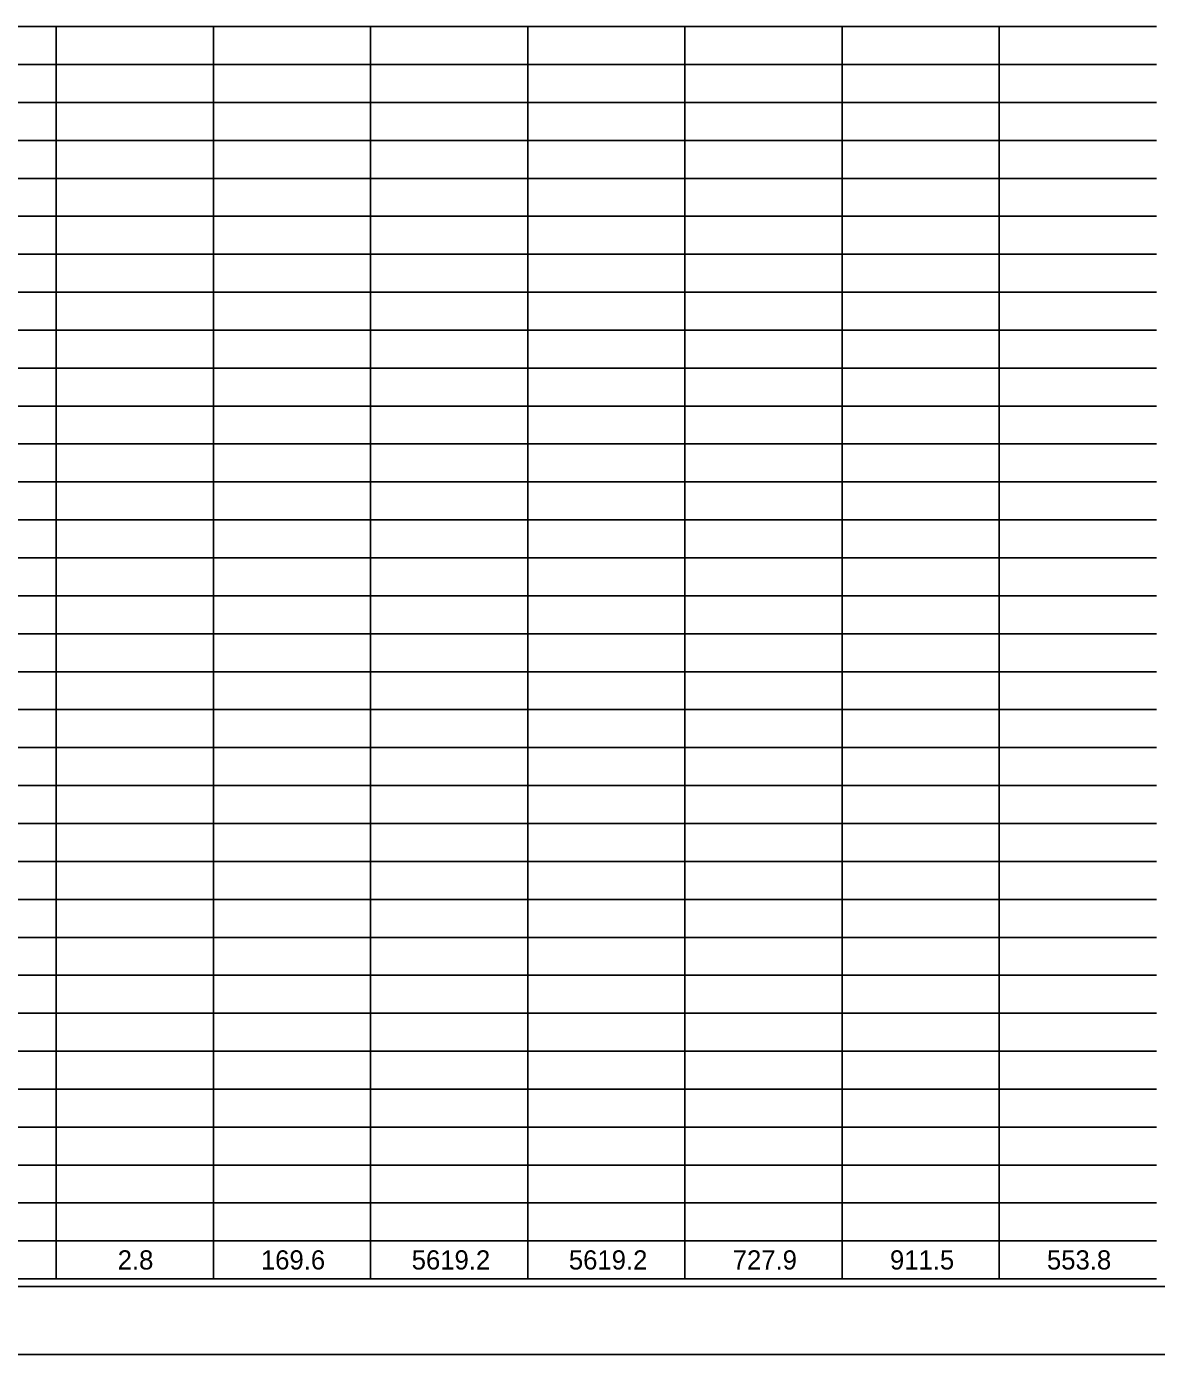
# Model space of a CAD drawing. Extents: x 0 to 64.2, y 0 to 47.
# Drawn here: x 14.19 to 22.51, y 0 to 9.77 of the extents above; entities that cross this region are included whole.
import ezdxf

# ---------------------------------------------------------------- set-up
doc = ezdxf.new("R2010")
doc.units = 0
for name, color, linetype in [('SH_Border', 7, 'Continuous'), ('SH_Cut_Line', 7, 'Continuous'), ('SH_Data', 7, 'Continuous'), ('SH_Text', 7, 'Continuous')]:
    doc.layers.add(name, color=color, linetype=linetype)

msp = doc.modelspace()

# ---------------------------------------------------------------- linework, layer by layer
at = {"layer": 'SH_Border'}
msp.add_lwpolyline([(1.5, 21.5), (33.5, 21.5), (33.5, 0.5), (1.5, 0.5)], close=True, dxfattribs=at)
at = {"layer": 'SH_Cut_Line'}
msp.add_lwpolyline([(0, 0), (34, 0), (34, 22), (0, 22)], close=True, dxfattribs=at)
at = {"layer": 'SH_Data'}
for p, q in [((13.3217, 9.7714), (15.5691, 9.7714)), ((14.4121, 9.7714), (14.4121, 9.4921)), ((15.5691, 9.7714), (16.726, 9.7714)), ((15.5691, 9.7714), (15.5691, 9.4921)), ((16.726, 9.7714), (22.5105, 9.7714)), ((16.726, 9.7714), (16.726, 9.4921)), ((17.8829, 9.7714), (17.8829, 9.4921)), ((19.0398, 9.7714), (19.0398, 9.4921)), ((20.1967, 9.7714), (20.1967, 9.4921)), ((21.3536, 9.7714), (21.3536, 9.4921)), ((13.3217, 9.4921), (15.5691, 9.4921)), ((14.4121, 9.4921), (14.4121, 9.2128)), ((15.5691, 9.4921), (16.726, 9.4921)), ((15.5691, 9.4921), (15.5691, 9.2128)), ((16.726, 9.4921), (22.5105, 9.4921)), ((16.726, 9.4921), (16.726, 9.2128)), ((17.8829, 9.4921), (17.8829, 9.2128)), ((19.0398, 9.4921), (19.0398, 9.2128)), ((20.1967, 9.4921), (20.1967, 9.2128)), ((21.3536, 9.4921), (21.3536, 9.2128)), ((13.3217, 9.2128), (15.5691, 9.2128)), ((14.4121, 9.2128), (14.4121, 8.9336)), ((15.5691, 9.2128), (16.726, 9.2128)), ((15.5691, 9.2128), (15.5691, 8.9336)), ((16.726, 9.2128), (22.5105, 9.2128)), ((16.726, 9.2128), (16.726, 8.9336)), ((17.8829, 9.2128), (17.8829, 8.9336)), ((19.0398, 9.2128), (19.0398, 8.9336)), ((20.1967, 9.2128), (20.1967, 8.9336)), ((21.3536, 9.2128), (21.3536, 8.9336)), ((13.3217, 8.9336), (15.5691, 8.9336)), ((14.4121, 8.9336), (14.4121, 8.6543)), ((15.5691, 8.9336), (16.726, 8.9336)), ((15.5691, 8.9336), (15.5691, 8.6543)), ((16.726, 8.9336), (22.5105, 8.9336)), ((16.726, 8.9336), (16.726, 8.6543)), ((17.8829, 8.9336), (17.8829, 8.6543)), ((19.0398, 8.9336), (19.0398, 8.6543)), ((20.1967, 8.9336), (20.1967, 8.6543)), ((21.3536, 8.9336), (21.3536, 8.6543)), ((13.3217, 8.6543), (15.5691, 8.6543)), ((14.4121, 8.6543), (14.4121, 8.3751)), ((15.5691, 8.6543), (16.726, 8.6543)), ((15.5691, 8.6543), (15.5691, 8.3751)), ((16.726, 8.6543), (22.5105, 8.6543)), ((16.726, 8.6543), (16.726, 8.3751)), ((17.8829, 8.6543), (17.8829, 8.3751)), ((19.0398, 8.6543), (19.0398, 8.3751)), ((20.1967, 8.6543), (20.1967, 8.3751)), ((21.3536, 8.6543), (21.3536, 8.3751)), ((13.3217, 8.3751), (15.5691, 8.3751)), ((14.4121, 8.3751), (14.4121, 8.0958)), ((15.5691, 8.3751), (16.726, 8.3751)), ((15.5691, 8.3751), (15.5691, 8.0958)), ((16.726, 8.3751), (22.5105, 8.3751)), ((16.726, 8.3751), (16.726, 8.0958)), ((17.8829, 8.3751), (17.8829, 8.0958)), ((19.0398, 8.3751), (19.0398, 8.0958)), ((20.1967, 8.3751), (20.1967, 8.0958)), ((21.3536, 8.3751), (21.3536, 8.0958)), ((13.3217, 8.0958), (15.5691, 8.0958)), ((14.4121, 8.0958), (14.4121, 7.8166)), ((15.5691, 8.0958), (16.726, 8.0958)), ((15.5691, 8.0958), (15.5691, 7.8166)), ((16.726, 8.0958), (22.5105, 8.0958)), ((16.726, 8.0958), (16.726, 7.8166)), ((17.8829, 8.0958), (17.8829, 7.8166)), ((19.0398, 8.0958), (19.0398, 7.8166)), ((20.1967, 8.0958), (20.1967, 7.8166)), ((21.3536, 8.0958), (21.3536, 7.8166)), ((13.3217, 7.8166), (15.5691, 7.8166)), ((14.4121, 7.8166), (14.4121, 7.5373)), ((15.5691, 7.8166), (16.726, 7.8166)), ((15.5691, 7.8166), (15.5691, 7.5373)), ((16.726, 7.8166), (22.5105, 7.8166)), ((16.726, 7.8166), (16.726, 7.5373)), ((17.8829, 7.8166), (17.8829, 7.5373)), ((19.0398, 7.8166), (19.0398, 7.5373)), ((20.1967, 7.8166), (20.1967, 7.5373)), ((21.3536, 7.8166), (21.3536, 7.5373)), ((13.3217, 7.5373), (15.5691, 7.5373)), ((14.4121, 7.5373), (14.4121, 7.2581)), ((15.5691, 7.5373), (16.726, 7.5373)), ((15.5691, 7.5373), (15.5691, 7.2581)), ((16.726, 7.5373), (22.5105, 7.5373)), ((16.726, 7.5373), (16.726, 7.2581)), ((17.8829, 7.5373), (17.8829, 7.2581)), ((19.0398, 7.5373), (19.0398, 7.2581)), ((20.1967, 7.5373), (20.1967, 7.2581)), ((21.3536, 7.5373), (21.3536, 7.2581)), ((13.3217, 7.2581), (15.5691, 7.2581)), ((14.4121, 7.2581), (14.4121, 6.9788)), ((15.5691, 7.2581), (16.726, 7.2581)), ((15.5691, 7.2581), (15.5691, 6.9788)), ((16.726, 7.2581), (22.5105, 7.2581)), ((16.726, 7.2581), (16.726, 6.9788)), ((17.8829, 7.2581), (17.8829, 6.9788)), ((19.0398, 7.2581), (19.0398, 6.9788)), ((20.1967, 7.2581), (20.1967, 6.9788)), ((21.3536, 7.2581), (21.3536, 6.9788)), ((13.3217, 6.9788), (15.5691, 6.9788)), ((14.4121, 6.9788), (14.4121, 6.6996)), ((15.5691, 6.9788), (16.726, 6.9788)), ((15.5691, 6.9788), (15.5691, 6.6996)), ((16.726, 6.9788), (22.5105, 6.9788)), ((16.726, 6.9788), (16.726, 6.6996)), ((17.8829, 6.9788), (17.8829, 6.6996)), ((19.0398, 6.9788), (19.0398, 6.6996)), ((20.1967, 6.9788), (20.1967, 6.6996)), ((21.3536, 6.9788), (21.3536, 6.6996)), ((13.3217, 6.6996), (15.5691, 6.6996)), ((14.4121, 6.6996), (14.4121, 6.4203)), ((15.5691, 6.6996), (16.726, 6.6996)), ((15.5691, 6.6996), (15.5691, 6.4203)), ((16.726, 6.6996), (22.5105, 6.6996)), ((16.726, 6.6996), (16.726, 6.4203)), ((17.8829, 6.6996), (17.8829, 6.4203)), ((19.0398, 6.6996), (19.0398, 6.4203)), ((20.1967, 6.6996), (20.1967, 6.4203)), ((21.3536, 6.6996), (21.3536, 6.4203)), ((13.3217, 6.4203), (15.5691, 6.4203)), ((14.4121, 6.4203), (14.4121, 6.1411)), ((15.5691, 6.4203), (16.726, 6.4203)), ((15.5691, 6.4203), (15.5691, 6.1411)), ((16.726, 6.4203), (22.5105, 6.4203)), ((16.726, 6.4203), (16.726, 6.1411)), ((17.8829, 6.4203), (17.8829, 6.1411)), ((19.0398, 6.4203), (19.0398, 6.1411)), ((20.1967, 6.4203), (20.1967, 6.1411)), ((21.3536, 6.4203), (21.3536, 6.1411)), ((13.3217, 6.1411), (15.5691, 6.1411)), ((14.4121, 6.1411), (14.4121, 5.8618)), ((15.5691, 6.1411), (16.726, 6.1411)), ((15.5691, 6.1411), (15.5691, 5.8618)), ((16.726, 6.1411), (22.5105, 6.1411)), ((16.726, 6.1411), (16.726, 5.8618)), ((17.8829, 6.1411), (17.8829, 5.8618)), ((19.0398, 6.1411), (19.0398, 5.8618)), ((20.1967, 6.1411), (20.1967, 5.8618)), ((21.3536, 6.1411), (21.3536, 5.8618)), ((13.3217, 5.8618), (15.5691, 5.8618)), ((14.4121, 5.8618), (14.4121, 5.5826)), ((15.5691, 5.8618), (16.726, 5.8618)), ((15.5691, 5.8618), (15.5691, 5.5826)), ((16.726, 5.8618), (22.5105, 5.8618)), ((16.726, 5.8618), (16.726, 5.5826)), ((17.8829, 5.8618), (17.8829, 5.5826)), ((19.0398, 5.8618), (19.0398, 5.5826)), ((20.1967, 5.8618), (20.1967, 5.5826)), ((21.3536, 5.8618), (21.3536, 5.5826)), ((13.3217, 5.5826), (15.5691, 5.5826)), ((14.4121, 5.5826), (14.4121, 5.024)), ((15.5691, 5.5826), (16.726, 5.5826)), ((15.5691, 5.5826), (15.5691, 5.024)), ((16.726, 5.5826), (22.5105, 5.5826)), ((16.726, 5.5826), (16.726, 5.024)), ((17.8829, 5.5826), (17.8829, 5.024)), ((19.0398, 5.5826), (19.0398, 5.024)), ((20.1967, 5.5826), (20.1967, 5.024)), ((21.3536, 5.5826), (21.3536, 5.024)), ((13.3217, 5.3033), (15.5691, 5.3033)), ((15.5691, 5.3033), (16.726, 5.3033)), ((16.726, 5.3033), (22.5105, 5.3033)), ((13.3217, 5.024), (15.5691, 5.024)), ((14.4121, 5.024), (14.4121, 4.7448)), ((15.5691, 5.024), (16.726, 5.024)), ((15.5691, 5.024), (15.5691, 4.7448)), ((16.726, 5.024), (22.5105, 5.024)), ((16.726, 5.024), (16.726, 4.7448)), ((17.8829, 5.024), (17.8829, 4.7448)), ((19.0398, 5.024), (19.0398, 4.7448)), ((20.1967, 5.024), (20.1967, 4.7448)), ((21.3536, 5.024), (21.3536, 4.7448)), ((13.3217, 4.7448), (15.5691, 4.7448)), ((14.4121, 4.7448), (14.4121, 4.4655)), ((15.5691, 4.7448), (16.726, 4.7448)), ((15.5691, 4.7448), (15.5691, 4.4655)), ((16.726, 4.7448), (22.5105, 4.7448)), ((16.726, 4.7448), (16.726, 4.4655)), ((17.8829, 4.7448), (17.8829, 4.4655)), ((19.0398, 4.7448), (19.0398, 4.4655)), ((20.1967, 4.7448), (20.1967, 4.4655)), ((21.3536, 4.7448), (21.3536, 4.4655)), ((13.3217, 4.4655), (15.5691, 4.4655)), ((14.4121, 4.4655), (14.4121, 4.1863)), ((15.5691, 4.4655), (16.726, 4.4655)), ((15.5691, 4.4655), (15.5691, 4.1863)), ((16.726, 4.4655), (22.5105, 4.4655)), ((16.726, 4.4655), (16.726, 4.1863)), ((17.8829, 4.4655), (17.8829, 4.1863)), ((19.0398, 4.4655), (19.0398, 4.1863)), ((20.1967, 4.4655), (20.1967, 4.1863)), ((21.3536, 4.4655), (21.3536, 4.1863)), ((13.3217, 4.1863), (15.5691, 4.1863)), ((14.4121, 4.1863), (14.4121, 3.6278)), ((15.5691, 4.1863), (16.726, 4.1863)), ((15.5691, 4.1863), (15.5691, 3.6278)), ((16.726, 4.1863), (22.5105, 4.1863)), ((16.726, 4.1863), (16.726, 3.6278)), ((17.8829, 4.1863), (17.8829, 3.6278)), ((19.0398, 4.1863), (19.0398, 3.6278)), ((20.1967, 4.1863), (20.1967, 3.6278)), ((21.3536, 4.1863), (21.3536, 3.6278)), ((13.3217, 3.907), (15.5691, 3.907)), ((15.5691, 3.907), (16.726, 3.907)), ((16.726, 3.907), (22.5105, 3.907)), ((13.3217, 3.6278), (15.5691, 3.6278)), ((14.4121, 3.6278), (14.4121, 3.3485)), ((15.5691, 3.6278), (16.726, 3.6278)), ((15.5691, 3.6278), (15.5691, 3.3485)), ((16.726, 3.6278), (22.5105, 3.6278)), ((16.726, 3.6278), (16.726, 3.3485)), ((17.8829, 3.6278), (17.8829, 3.3485)), ((19.0398, 3.6278), (19.0398, 3.3485)), ((20.1967, 3.6278), (20.1967, 3.3485)), ((21.3536, 3.6278), (21.3536, 3.3485)), ((13.3217, 3.3485), (15.5691, 3.3485)), ((14.4121, 3.3485), (14.4121, 3.0693)), ((15.5691, 3.3485), (16.726, 3.3485)), ((15.5691, 3.3485), (15.5691, 3.0693)), ((16.726, 3.3485), (22.5105, 3.3485)), ((16.726, 3.3485), (16.726, 3.0693)), ((17.8829, 3.3485), (17.8829, 3.0693)), ((19.0398, 3.3485), (19.0398, 3.0693)), ((20.1967, 3.3485), (20.1967, 3.0693)), ((21.3536, 3.3485), (21.3536, 3.0693)), ((13.3217, 3.0693), (15.5691, 3.0693)), ((14.4121, 3.0693), (14.4121, 2.79)), ((15.5691, 3.0693), (16.726, 3.0693)), ((15.5691, 3.0693), (15.5691, 2.79)), ((16.726, 3.0693), (22.5105, 3.0693)), ((16.726, 3.0693), (16.726, 2.79)), ((17.8829, 3.0693), (17.8829, 2.79)), ((19.0398, 3.0693), (19.0398, 2.79)), ((20.1967, 3.0693), (20.1967, 2.79)), ((21.3536, 3.0693), (21.3536, 2.79)), ((13.3217, 2.79), (15.5691, 2.79)), ((14.4121, 2.79), (14.4121, 2.2315)), ((15.5691, 2.79), (16.726, 2.79)), ((15.5691, 2.79), (15.5691, 2.2315)), ((16.726, 2.79), (22.5105, 2.79)), ((16.726, 2.79), (16.726, 2.2315)), ((17.8829, 2.79), (17.8829, 2.2315)), ((19.0398, 2.79), (19.0398, 2.2315)), ((20.1967, 2.79), (20.1967, 2.2315)), ((21.3536, 2.79), (21.3536, 2.2315)), ((13.3217, 2.5108), (15.5691, 2.5108)), ((15.5691, 2.5108), (16.726, 2.5108)), ((16.726, 2.5108), (22.5105, 2.5108)), ((13.3217, 2.2315), (15.5691, 2.2315)), ((14.4121, 2.2315), (14.4121, 1.9523)), ((15.5691, 2.2315), (16.726, 2.2315)), ((15.5691, 2.2315), (15.5691, 1.9523)), ((16.726, 2.2315), (22.5105, 2.2315)), ((16.726, 2.2315), (16.726, 1.9523)), ((17.8829, 2.2315), (17.8829, 1.9523)), ((19.0398, 2.2315), (19.0398, 1.9523)), ((20.1967, 2.2315), (20.1967, 1.9523)), ((21.3536, 2.2315), (21.3536, 1.9523)), ((13.3217, 1.9523), (15.5691, 1.9523)), ((14.4121, 1.9523), (14.4121, 1.673)), ((15.5691, 1.9523), (16.726, 1.9523)), ((15.5691, 1.9523), (15.5691, 1.673)), ((16.726, 1.9523), (22.5105, 1.9523)), ((16.726, 1.9523), (16.726, 1.673)), ((17.8829, 1.9523), (17.8829, 1.673)), ((19.0398, 1.9523), (19.0398, 1.673)), ((20.1967, 1.9523), (20.1967, 1.673)), ((21.3536, 1.9523), (21.3536, 1.673)), ((13.3217, 1.673), (15.5691, 1.673)), ((14.4121, 1.673), (14.4121, 1.3937)), ((15.5691, 1.673), (16.726, 1.673)), ((15.5691, 1.673), (15.5691, 1.3937)), ((16.726, 1.673), (22.5105, 1.673)), ((16.726, 1.673), (16.726, 1.3937)), ((17.8829, 1.673), (17.8829, 1.3937)), ((19.0398, 1.673), (19.0398, 1.3937)), ((20.1967, 1.673), (20.1967, 1.3937)), ((21.3536, 1.673), (21.3536, 1.3937)), ((13.3217, 1.3937), (15.5691, 1.3937)), ((14.4121, 1.3937), (14.4121, 0.8352)), ((15.5691, 1.3937), (16.726, 1.3937)), ((15.5691, 1.3937), (15.5691, 0.8352)), ((16.726, 1.3937), (22.5105, 1.3937)), ((16.726, 1.3937), (16.726, 0.8352)), ((17.8829, 1.3937), (17.8829, 0.8352)), ((19.0398, 1.3937), (19.0398, 0.8352)), ((20.1967, 1.3937), (20.1967, 0.8352)), ((21.3536, 1.3937), (21.3536, 0.8352)), ((13.3217, 1.1145), (15.5691, 1.1145)), ((15.5691, 1.1145), (16.726, 1.1145)), ((16.726, 1.1145), (22.5105, 1.1145)), ((13.3217, 0.8352), (15.5691, 0.8352)), ((14.4121, 0.8352), (14.4121, 0.556)), ((15.5691, 0.8352), (16.726, 0.8352)), ((15.5691, 0.8352), (15.5691, 0.556)), ((16.726, 0.8352), (22.5105, 0.8352)), ((16.726, 0.8352), (16.726, 0.556)), ((17.8829, 0.8352), (17.8829, 0.556)), ((19.0398, 0.8352), (19.0398, 0.556)), ((20.1967, 0.8352), (20.1967, 0.556)), ((21.3536, 0.8352), (21.3536, 0.556)), ((13.3217, 0.556), (15.5691, 0.556)), ((15.5691, 0.556), (16.726, 0.556)), ((16.726, 0.556), (22.5105, 0.556))]:
    msp.add_line(p, q, dxfattribs=at)

# ---------------------------------------------------------------- texts
at = {"layer": 'SH_Text'}
for s, p in [('2.8', (14.8646, 0.625)), ('169.6', (15.9189, 0.625)), ('5619.2', (17.0287, 0.625)), ('5619.2', (18.1856, 0.625)), ('727.9', (19.3914, 0.625)), ('911.5', (20.549, 0.625)), ('553.8', (21.7045, 0.625))]:
    msp.add_text(s, height=0.14129, dxfattribs=at).set_placement(p)

doc.saveas('drawing.dxf')
